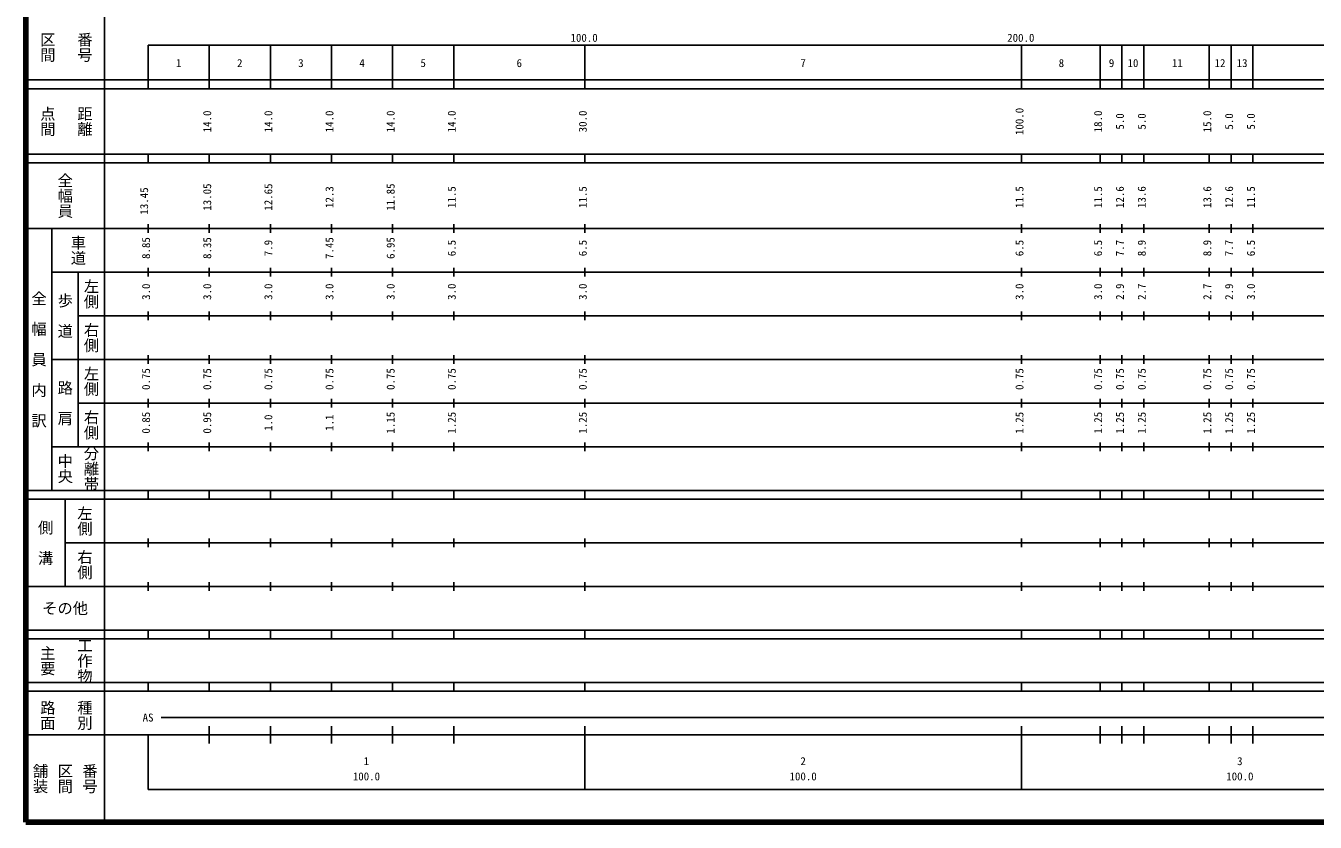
# Model space of a CAD drawing. Units: millimetres on the paper, enlarged 1000 times. Extents: x 40000 to 680000, y 20000 to 380000.
# Drawn here: x 40000 to 335258, y 20000 to 202409 of the extents above; entities that cross this region are included whole.
import ezdxf
from ezdxf.enums import TextEntityAlignment as Align

# ---------------------------------------------------------------- set-up
doc = ezdxf.new("R2010")
doc.units = ezdxf.units.MM
doc.header["$LTSCALE"] = 1000
doc.layers.add('M-TTL', color=2, linetype='Continuous', lineweight=140)
doc.layers.add('M-TTL-BAND', color=7, linetype='Continuous', lineweight=25)
doc.styles.add('@ＭＳ ゴシック', font='')
doc.styles.add('ＭＳ ゴシック', font='')
doc.styles.get('@ＭＳ ゴシック').set_extended_font_data('@MS Gothic')
doc.styles.get('ＭＳ ゴシック').set_extended_font_data('MS Gothic')

msp = doc.modelspace()

# ---------------------------------------------------------------- linework, layer by layer
at = {"layer": 'M-TTL'}
for p, q in [((40000, 380000), (40000, 20000)), ((40000, 20000), (680000, 20000))]:
    msp.add_line(p, q, dxfattribs=at)
at = {"layer": 'M-TTL-BAND'}
for p, q in [((58000, 370000), (58000, 20000)), ((68000, 198000), (579000, 198000)), ((68000, 198000), (68000, 188000)), ((82000, 188000), (82000, 198000)), ((96000, 188000), (96000, 198000)), ((110000, 188000), (110000, 198000)), ((124000, 188000), (124000, 198000)), ((138000, 188000), (138000, 198000)), ((168000, 188000), (168000, 198000)), ((268000, 188000), (268000, 198000)), ((286000, 188000), (286000, 198000)), ((291000, 188000), (291000, 198000)), ((296000, 188000), (296000, 198000)), ((311000, 188000), (311000, 198000)), ((316000, 188000), (316000, 198000)), ((321000, 188000), (321000, 198000)), ((40000, 190000), (579000, 190000)), ((40000, 188000), (579000, 188000)), ((40000, 173000), (579000, 173000)), ((68000, 171000), (68000, 173000)), ((82000, 171000), (82000, 173000)), ((96000, 171000), (96000, 173000)), ((110000, 171000), (110000, 173000)), ((124000, 171000), (124000, 173000)), ((138000, 171000), (138000, 173000)), ((168000, 171000), (168000, 173000)), ((268000, 171000), (268000, 173000)), ((286000, 171000), (286000, 173000)), ((291000, 171000), (291000, 173000)), ((296000, 171000), (296000, 173000)), ((311000, 171000), (311000, 173000)), ((316000, 171000), (316000, 173000)), ((321000, 171000), (321000, 173000)), ((40000, 171000), (579000, 171000)), ((68000, 155000), (68000, 157000)), ((82000, 155000), (82000, 157000)), ((96000, 155000), (96000, 157000)), ((110000, 155000), (110000, 157000)), ((124000, 155000), (124000, 157000)), ((138000, 155000), (138000, 157000)), ((168000, 155000), (168000, 157000)), ((268000, 155000), (268000, 157000)), ((286000, 155000), (286000, 157000)), ((291000, 155000), (291000, 157000)), ((296000, 155000), (296000, 157000)), ((311000, 155000), (311000, 157000)), ((316000, 155000), (316000, 157000)), ((321000, 155000), (321000, 157000)), ((40000, 156000), (579000, 156000)), ((46000, 96000), (46000, 156000)), ((46000, 146000), (579000, 146000)), ((52000, 146000), (52000, 106000)), ((68000, 145000), (68000, 147000)), ((82000, 145000), (82000, 147000)), ((96000, 145000), (96000, 147000)), ((110000, 145000), (110000, 147000)), ((124000, 145000), (124000, 147000)), ((138000, 145000), (138000, 147000)), ((168000, 145000), (168000, 147000)), ((268000, 145000), (268000, 147000)), ((286000, 145000), (286000, 147000)), ((291000, 145000), (291000, 147000)), ((296000, 145000), (296000, 147000)), ((311000, 145000), (311000, 147000)), ((316000, 145000), (316000, 147000)), ((321000, 145000), (321000, 147000)), ((52000, 136000), (579000, 136000)), ((68000, 135000), (68000, 137000)), ((82000, 135000), (82000, 137000)), ((96000, 135000), (96000, 137000)), ((110000, 135000), (110000, 137000)), ((124000, 135000), (124000, 137000)), ((138000, 135000), (138000, 137000)), ((168000, 135000), (168000, 137000)), ((268000, 135000), (268000, 137000)), ((286000, 135000), (286000, 137000)), ((291000, 135000), (291000, 137000)), ((296000, 135000), (296000, 137000)), ((311000, 135000), (311000, 137000)), ((316000, 135000), (316000, 137000)), ((321000, 135000), (321000, 137000)), ((68000, 125000), (68000, 127000)), ((82000, 125000), (82000, 127000)), ((96000, 125000), (96000, 127000)), ((110000, 125000), (110000, 127000)), ((124000, 125000), (124000, 127000)), ((138000, 125000), (138000, 127000)), ((168000, 125000), (168000, 127000)), ((268000, 125000), (268000, 127000)), ((286000, 125000), (286000, 127000)), ((291000, 125000), (291000, 127000)), ((296000, 125000), (296000, 127000)), ((311000, 125000), (311000, 127000)), ((316000, 125000), (316000, 127000)), ((321000, 125000), (321000, 127000)), ((46000, 126000), (579000, 126000)), ((52000, 116000), (579000, 116000)), ((68000, 115000), (68000, 117000)), ((82000, 115000), (82000, 117000)), ((96000, 115000), (96000, 117000)), ((110000, 115000), (110000, 117000)), ((124000, 115000), (124000, 117000)), ((138000, 115000), (138000, 117000)), ((168000, 115000), (168000, 117000)), ((268000, 115000), (268000, 117000)), ((286000, 115000), (286000, 117000)), ((291000, 115000), (291000, 117000)), ((296000, 115000), (296000, 117000)), ((311000, 115000), (311000, 117000)), ((316000, 115000), (316000, 117000)), ((321000, 115000), (321000, 117000)), ((68000, 105000), (68000, 107000)), ((82000, 105000), (82000, 107000)), ((96000, 105000), (96000, 107000)), ((110000, 105000), (110000, 107000)), ((124000, 105000), (124000, 107000)), ((138000, 105000), (138000, 107000)), ((168000, 105000), (168000, 107000)), ((268000, 105000), (268000, 107000)), ((286000, 105000), (286000, 107000)), ((291000, 105000), (291000, 107000)), ((296000, 105000), (296000, 107000)), ((311000, 105000), (311000, 107000)), ((316000, 105000), (316000, 107000)), ((321000, 105000), (321000, 107000)), ((46000, 106000), (579000, 106000)), ((40000, 96000), (579000, 96000)), ((68000, 94000), (68000, 96000)), ((82000, 94000), (82000, 96000)), ((96000, 94000), (96000, 96000)), ((110000, 94000), (110000, 96000)), ((124000, 94000), (124000, 96000)), ((138000, 94000), (138000, 96000)), ((168000, 94000), (168000, 96000)), ((268000, 94000), (268000, 96000)), ((286000, 94000), (286000, 96000)), ((291000, 94000), (291000, 96000)), ((296000, 94000), (296000, 96000)), ((311000, 94000), (311000, 96000)), ((316000, 94000), (316000, 96000)), ((321000, 94000), (321000, 96000)), ((40000, 94000), (579000, 94000)), ((49000, 94000), (49000, 74000)), ((49000, 84000), (579000, 84000)), ((68000, 83000), (68000, 85000)), ((82000, 83000), (82000, 85000)), ((96000, 83000), (96000, 85000)), ((110000, 83000), (110000, 85000)), ((124000, 83000), (124000, 85000)), ((138000, 83000), (138000, 85000)), ((168000, 83000), (168000, 85000)), ((268000, 83000), (268000, 85000)), ((286000, 83000), (286000, 85000)), ((291000, 83000), (291000, 85000)), ((296000, 83000), (296000, 85000)), ((311000, 83000), (311000, 85000)), ((316000, 83000), (316000, 85000)), ((321000, 83000), (321000, 85000)), ((40000, 74000), (579000, 74000)), ((68000, 73000), (68000, 75000)), ((82000, 73000), (82000, 75000)), ((96000, 73000), (96000, 75000)), ((110000, 73000), (110000, 75000)), ((124000, 73000), (124000, 75000)), ((138000, 73000), (138000, 75000)), ((168000, 73000), (168000, 75000)), ((268000, 73000), (268000, 75000)), ((286000, 73000), (286000, 75000)), ((291000, 73000), (291000, 75000)), ((296000, 73000), (296000, 75000)), ((311000, 73000), (311000, 75000)), ((316000, 73000), (316000, 75000)), ((321000, 73000), (321000, 75000)), ((40000, 64000), (579000, 64000)), ((68000, 62000), (68000, 64000)), ((82000, 62000), (82000, 64000)), ((96000, 62000), (96000, 64000)), ((110000, 62000), (110000, 64000)), ((124000, 62000), (124000, 64000)), ((138000, 62000), (138000, 64000)), ((168000, 62000), (168000, 64000)), ((268000, 62000), (268000, 64000)), ((286000, 62000), (286000, 64000)), ((291000, 62000), (291000, 64000)), ((296000, 62000), (296000, 64000)), ((311000, 62000), (311000, 64000)), ((316000, 62000), (316000, 64000)), ((321000, 62000), (321000, 64000)), ((40000, 62000), (579000, 62000)), ((40000, 52000), (579000, 52000)), ((68000, 50000), (68000, 52000)), ((82000, 50000), (82000, 52000)), ((96000, 50000), (96000, 52000)), ((110000, 50000), (110000, 52000)), ((124000, 50000), (124000, 52000)), ((138000, 50000), (138000, 52000)), ((168000, 50000), (168000, 52000)), ((268000, 50000), (268000, 52000)), ((286000, 50000), (286000, 52000)), ((291000, 50000), (291000, 52000)), ((296000, 50000), (296000, 52000)), ((311000, 50000), (311000, 52000)), ((316000, 50000), (316000, 52000)), ((321000, 50000), (321000, 52000)), ((40000, 50000), (579000, 50000)), ((71000, 44000), (565000, 44000)), ((82000, 38000), (82000, 42000)), ((96000, 38000), (96000, 42000)), ((110000, 38000), (110000, 42000)), ((124000, 38000), (124000, 42000)), ((138000, 38000), (138000, 42000)), ((168000, 27500), (168000, 42000)), ((268000, 27500), (268000, 42000)), ((286000, 38000), (286000, 42000)), ((291000, 38000), (291000, 42000)), ((296000, 38000), (296000, 42000)), ((311000, 38000), (311000, 42000)), ((316000, 38000), (316000, 42000)), ((321000, 38000), (321000, 42000)), ((40000, 40000), (579000, 40000)), ((68000, 40000), (68000, 27500)), ((68000, 27500), (579000, 27500))]:
    msp.add_line(p, q, dxfattribs=at)

# ---------------------------------------------------------------- texts
at = {"layer": 'M-TTL-BAND', "style": '@ＭＳ ゴシック'}
for s, p in [('番号', (53500, 197500)), ('区間', (45000, 197500)), ('点間', (45000, 180500)), ('距離', (53500, 180500)), ('全幅員', (49000, 163500)), ('車道', (52000, 151000)), ('左側', (55000, 141000)), ('全\u3000幅\u3000員\u3000内\u3000訳', (43000, 126000)), ('歩\u3000道', (49000, 136000)), ('右側', (55000, 131000)), ('左側', (55000, 121000)), ('路\u3000肩', (49000, 116000)), ('右側', (55000, 111000)), ('中央', (49000, 101000)), ('分離帯', (55000, 101000)), ('左側', (53500, 89000)), ('側\u3000溝', (44500, 84000)), ('右側', (53500, 79000)), ('主要', (45000, 57000)), ('工作物', (53500, 57000)), ('路面', (45000, 44500)), ('種別', (53500, 44500)), ('舗装', (43333, 30000)), ('区間', (49000, 30000)), ('番号', (54667, 30000))]:
    msp.add_text(s, height=2566, rotation=270, dxfattribs=at).set_placement(p, align=Align.MIDDLE_CENTER)
at = {"layer": 'M-TTL-BAND', "style": 'ＭＳ ゴシック'}
for s, p in [('100.0', (167844, 198195)), ('200.0', (267844, 198195)), ('1', (75000, 192405)), ('2', (89000, 192405)), ('3', (103000, 192405)), ('4', (117000, 192405)), ('5', (131000, 192405)), ('6', (153000, 192405)), ('7', (218000, 192405)), ('8', (277134, 192405)), ('9', (288618, 192405)), ('10', (293525, 192405)), ('11', (303694, 192405)), ('12', (313457, 192405)), ('13', (318516, 192405)), ('AS', (68000, 42500)), ('1', (118000, 32523)), ('2', (218000, 32523)), ('3', (318000, 32523)), ('100.0', (118000, 29033)), ('100.0', (218000, 29033)), ('100.0', (318000, 29033))]:
    msp.add_text(s, height=1833, dxfattribs=at).set_placement(p, align=Align.BOTTOM_CENTER)
for s, p in [('100.0', (269000, 180500)), ('14.0', (83000, 180500)), ('14.0', (97000, 180500)), ('14.0', (111000, 180500)), ('14.0', (125000, 180500)), ('14.0', (139000, 180500)), ('30.0', (169000, 180500)), ('18.0', (287000, 180500)), ('5.0', (292000, 180500)), ('5.0', (297000, 180500)), ('15.0', (312000, 180500)), ('5.0', (317000, 180500)), ('5.0', (322000, 180500)), ('13.05', (83000, 163174)), ('12.65', (97000, 163174)), ('12.3', (111000, 163174)), ('11.85', (125000, 163174)), ('11.5', (139000, 163174)), ('11.5', (169000, 163174)), ('11.5', (269000, 163174)), ('11.5', (287000, 163174)), ('12.6', (292000, 163174)), ('13.6', (297000, 163174)), ('13.6', (312000, 163174)), ('12.6', (317000, 163174)), ('11.5', (322000, 163174)), ('13.45', (68556, 162285)), ('8.85', (69000, 151500)), ('8.35', (83000, 151500)), ('7.45', (111000, 151500)), ('6.95', (125000, 151500)), ('7.9', (97000, 151500)), ('6.5', (139000, 151500)), ('6.5', (169000, 151500)), ('6.5', (269000, 151500)), ('6.5', (287000, 151500)), ('7.7', (292000, 151500)), ('8.9', (297000, 151500)), ('8.9', (312000, 151500)), ('7.7', (317000, 151500)), ('6.5', (322000, 151500)), ('3.0', (69000, 141500)), ('3.0', (83000, 141500)), ('3.0', (97000, 141500)), ('3.0', (111000, 141500)), ('3.0', (125000, 141500)), ('3.0', (139000, 141500)), ('3.0', (169000, 141500)), ('3.0', (269000, 141500)), ('3.0', (287000, 141500)), ('2.9', (292000, 141500)), ('2.7', (297000, 141500)), ('2.7', (312000, 141500)), ('2.9', (317000, 141500)), ('3.0', (322000, 141500)), ('0.75', (69000, 121500)), ('0.75', (83000, 121500)), ('0.75', (97000, 121500)), ('0.75', (111000, 121500)), ('0.75', (125000, 121500)), ('0.75', (139000, 121500)), ('0.75', (169000, 121500)), ('0.75', (269000, 121500)), ('0.75', (287000, 121500)), ('0.75', (292000, 121500)), ('0.75', (297000, 121500)), ('0.75', (312000, 121500)), ('0.75', (317000, 121500)), ('0.75', (322000, 121500)), ('0.85', (69000, 111500)), ('0.95', (83000, 111500)), ('1.0', (97000, 111500)), ('1.1', (111000, 111500)), ('1.15', (125000, 111500)), ('1.25', (139000, 111500)), ('1.25', (169000, 111500)), ('1.25', (269000, 111500)), ('1.25', (287000, 111500)), ('1.25', (292000, 111500)), ('1.25', (297000, 111500)), ('1.25', (312000, 111500)), ('1.25', (317000, 111500)), ('1.25', (322000, 111500))]:
    msp.add_text(s, height=1833, rotation=90, dxfattribs=at).set_placement(p, align=Align.BOTTOM_CENTER)
msp.add_text('その他', height=2566, dxfattribs=at).set_placement((49000, 69000), align=Align.MIDDLE_CENTER)

doc.saveas('drawing.dxf')
